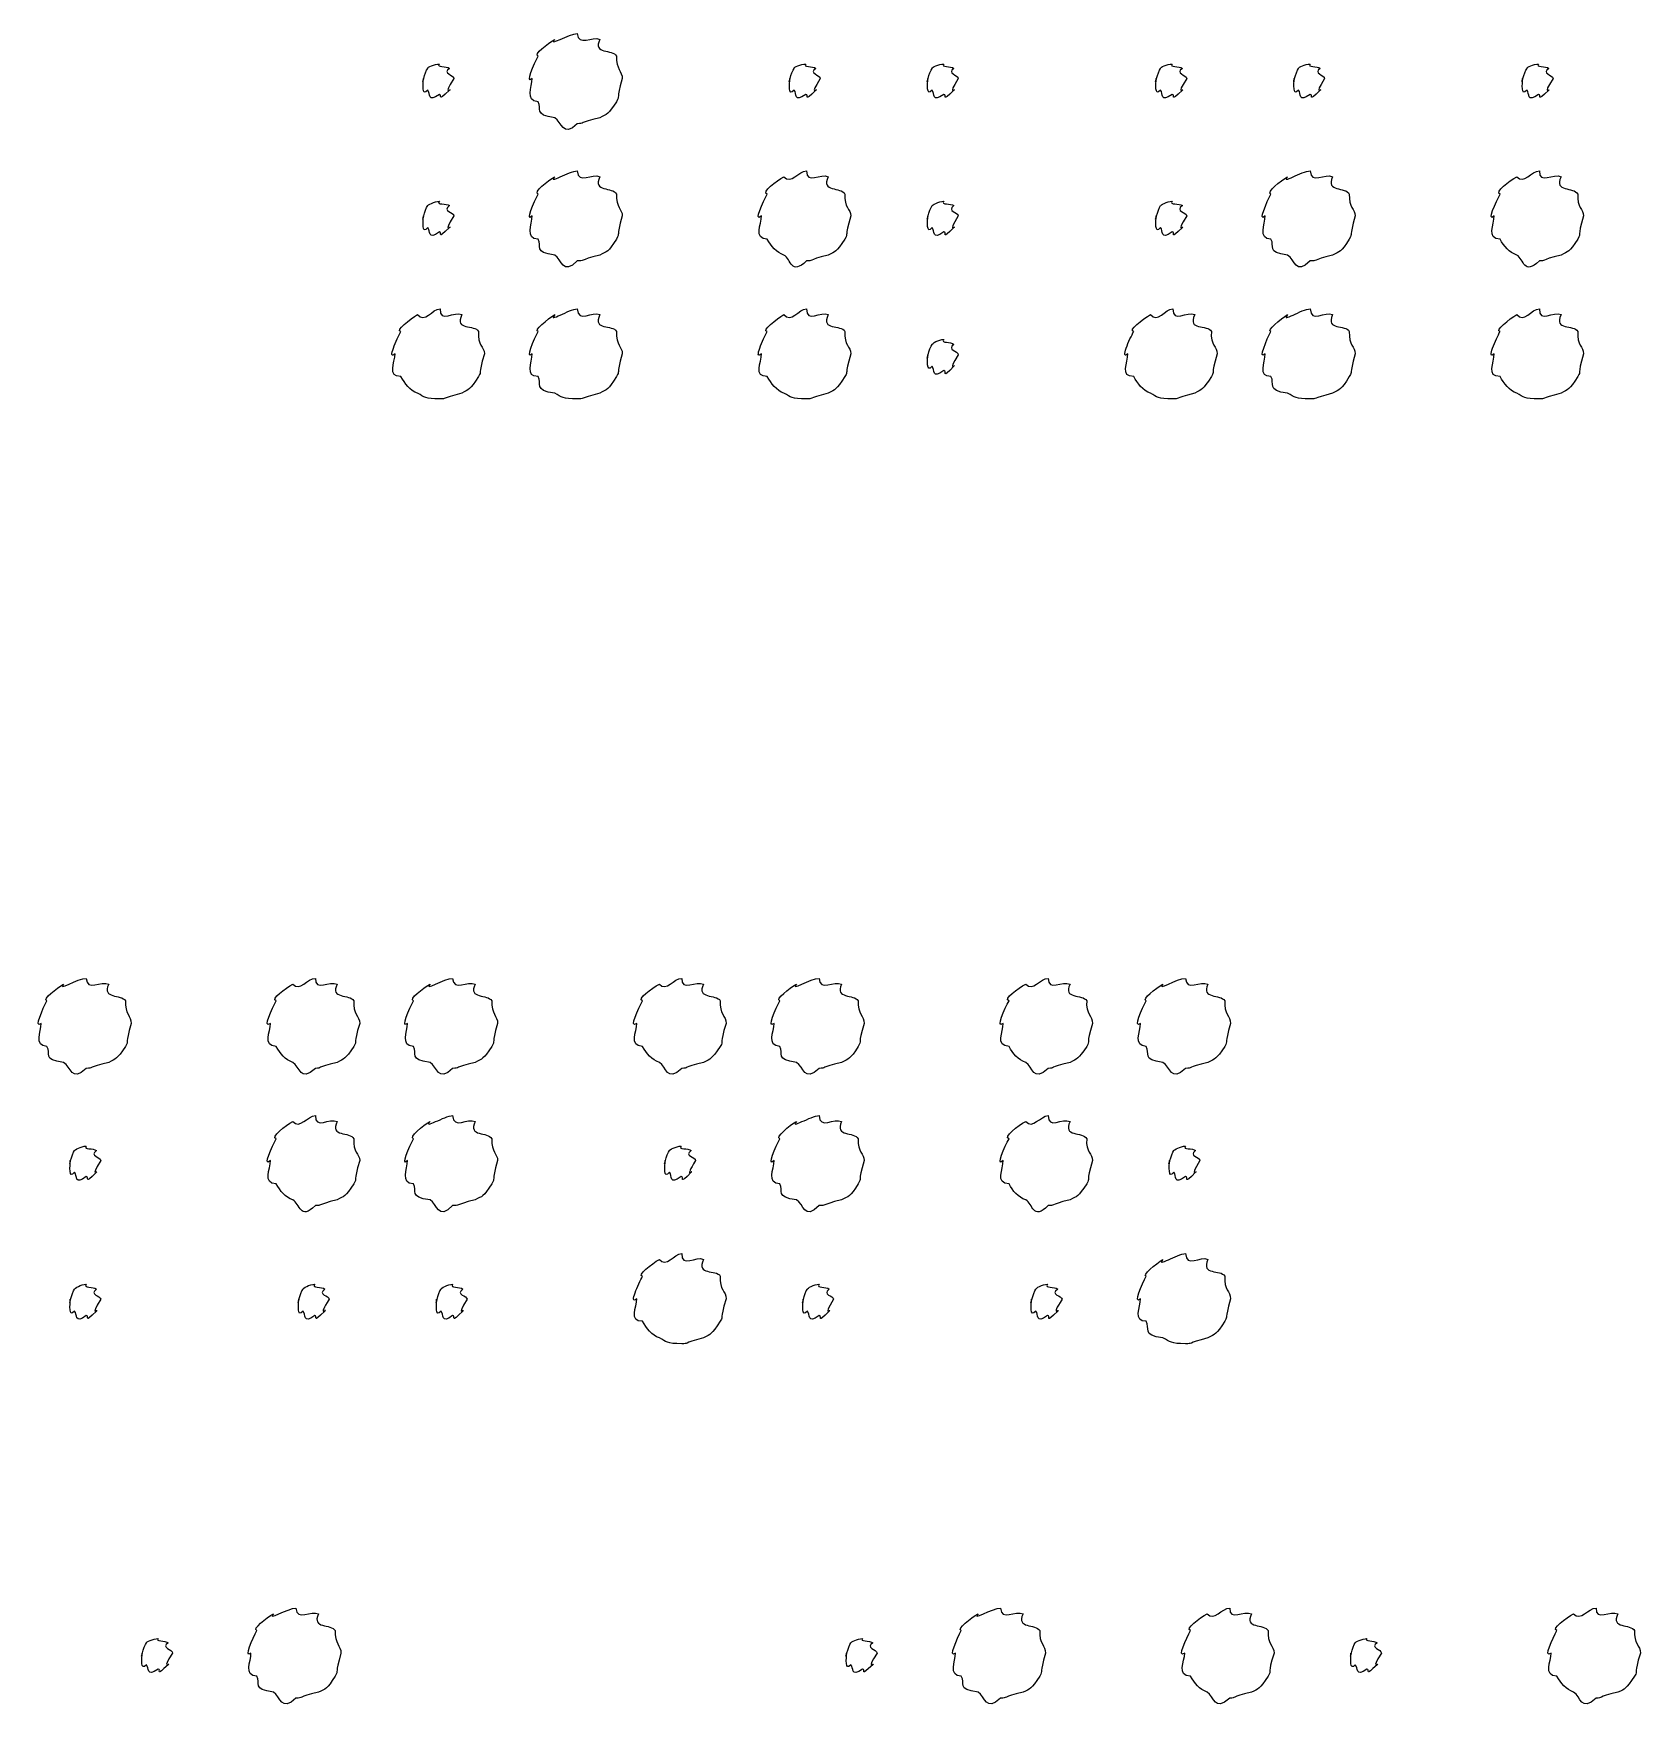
# Model space of a CAD drawing. Header units: millimetres. Extents: x 32 to 178, y 41 to 266.
# Drawn here: x 64.6 to 76.8, y 224.79 to 237.53 of the extents above; entities that cross this region are included whole.
import ezdxf

# ---------------------------------------------------------------- set-up
doc = ezdxf.new("R2010")
doc.units = ezdxf.units.MM
doc.layers.get('0').update_dxf_attribs({"linetype": 'CONTINUOUS'})

msp = doc.modelspace()

# ---------------------------------------------------------------- linework, layer by layer
at = {"color": 0}
for p, q in [((68.731, 237.527), (68.731, 237.527)), ((67.6836, 237.295), (67.6836, 237.295)), ((70.466, 237.295), (70.466, 237.295)), ((71.5133, 237.295), (71.5133, 237.295)), ((73.2483, 237.295), (73.2483, 237.295)), ((74.2957, 237.295), (74.2957, 237.295)), ((76.0307, 237.295), (76.0307, 237.295)), ((68.731, 236.485), (68.731, 236.485)), ((70.4716, 236.485), (70.4716, 236.485)), ((74.2957, 236.485), (74.2957, 236.485)), ((76.036, 236.485), (76.036, 236.485)), ((67.6836, 236.254), (67.6836, 236.254)), ((71.5133, 236.254), (71.5133, 236.254)), ((73.2483, 236.254), (73.2483, 236.254)), ((67.6892, 235.438), (67.6892, 235.438)), ((68.731, 235.438), (68.731, 235.438)), ((70.4716, 235.438), (70.4716, 235.438)), ((73.2536, 235.438), (73.2536, 235.438)), ((74.2957, 235.438), (74.2957, 235.438)), ((76.036, 235.438), (76.036, 235.438)), ((71.5133, 235.206), (71.5133, 235.206)), ((65.0021, 230.357), (65.0021, 230.357)), ((66.7424, 230.357), (66.7424, 230.357)), ((67.7845, 230.357), (67.7845, 230.357)), ((69.5247, 230.357), (69.5247, 230.357)), ((70.5665, 230.357), (70.5665, 230.357)), ((72.3071, 230.357), (72.3071, 230.357)), ((73.3489, 230.357), (73.3489, 230.357)), ((66.7424, 229.315), (66.7424, 229.315)), ((67.7845, 229.315), (67.7845, 229.315)), ((70.5665, 229.315), (70.5665, 229.315)), ((72.3071, 229.315), (72.3071, 229.315)), ((65.0021, 229.084), (65.0021, 229.084)), ((69.5194, 229.084), (69.5194, 229.084)), ((73.3489, 229.084), (73.3489, 229.084)), ((69.5247, 228.268), (69.5247, 228.268)), ((73.3489, 228.268), (73.3489, 228.268)), ((65.0021, 228.036), (65.0021, 228.036)), ((66.7371, 228.036), (66.7371, 228.036)), ((67.7845, 228.036), (67.7845, 228.036)), ((70.5665, 228.036), (70.5665, 228.036)), ((72.3015, 228.036), (72.3015, 228.036)), ((66.5949, 225.578), (66.5949, 225.578)), ((71.9448, 225.578), (71.9448, 225.578)), ((73.685, 225.578), (73.685, 225.578)), ((76.4674, 225.578), (76.4674, 225.578)), ((65.5479, 225.346), (65.5479, 225.346)), ((70.8974, 225.346), (70.8974, 225.346)), ((74.7268, 225.346), (74.7268, 225.346))]:
    msp.add_line(p, q, dxfattribs=at)
for points in [[(68.5602, 237.483), (68.501, 237.425), (68.6717, 237.527), (68.731, 237.527)], [(68.731, 237.527), (68.7366, 237.425), (68.8467, 237.512), (68.9021, 237.483)], [(68.4332, 237.356), (68.3948, 237.367), (68.5077, 237.453), (68.5602, 237.483)], [(68.9021, 237.483), (68.8467, 237.367), (68.9984, 237.411), (69.0287, 237.356)], [(67.5626, 237.185), (67.546, 237.109), (67.5735, 237.24), (67.5954, 237.262)], [(67.5954, 237.262), (67.5901, 237.271), (67.6465, 237.295), (67.6836, 237.295)], [(67.6836, 237.295), (67.6561, 237.271), (67.739, 237.284), (67.7609, 237.262)], [(67.7609, 237.262), (67.7002, 237.226), (67.794, 237.214), (67.794, 237.185)], [(68.3891, 237.185), (68.3313, 237.138), (68.4029, 237.301), (68.4332, 237.356)], [(69.0287, 237.356), (69.0231, 237.257), (69.0728, 237.243), (69.0728, 237.185)], [(70.3446, 237.185), (70.328, 237.109), (70.3559, 237.24), (70.3778, 237.262)], [(70.3778, 237.262), (70.3721, 237.271), (70.4289, 237.295), (70.466, 237.295)], [(70.466, 237.295), (70.4384, 237.271), (70.521, 237.284), (70.5432, 237.262)], [(70.5432, 237.262), (70.4825, 237.226), (70.5764, 237.214), (70.5764, 237.185)], [(71.392, 237.185), (71.3782, 237.109), (71.4029, 237.24), (71.4252, 237.262)], [(71.4252, 237.262), (71.4223, 237.271), (71.476, 237.295), (71.5133, 237.295)], [(71.5133, 237.295), (71.4887, 237.271), (71.5684, 237.284), (71.5906, 237.262)], [(71.5906, 237.262), (71.5328, 237.226), (71.6234, 237.214), (71.6234, 237.185)], [(73.127, 237.185), (73.1104, 237.109), (73.1379, 237.24), (73.1601, 237.262)], [(73.1601, 237.262), (73.1545, 237.271), (73.2109, 237.295), (73.2483, 237.295)], [(73.2483, 237.295), (73.2208, 237.271), (73.3033, 237.284), (73.3256, 237.262)], [(73.3256, 237.262), (73.2649, 237.226), (73.3584, 237.214), (73.3584, 237.185)], [(74.1743, 237.185), (74.1606, 237.109), (74.1853, 237.24), (74.2075, 237.262)], [(74.2075, 237.262), (74.2047, 237.271), (74.2583, 237.295), (74.2957, 237.295)], [(74.2957, 237.295), (74.2707, 237.271), (74.3507, 237.284), (74.3726, 237.262)], [(74.3726, 237.262), (74.3148, 237.226), (74.4058, 237.214), (74.4058, 237.185)], [(75.9093, 237.185), (75.8927, 237.109), (75.9202, 237.24), (75.9425, 237.262)], [(75.9425, 237.262), (75.9368, 237.271), (75.9933, 237.295), (76.0307, 237.295)], [(76.0307, 237.295), (76.0028, 237.271), (76.0857, 237.284), (76.1076, 237.262)], [(76.1076, 237.262), (76.0469, 237.226), (76.1407, 237.214), (76.1407, 237.185)], [(67.5954, 237.097), (67.546, 237.043), (67.5626, 237.148), (67.5626, 237.185)], [(67.794, 237.185), (67.7002, 237.043), (67.7831, 237.119), (67.7609, 237.097)], [(68.4332, 237.009), (68.3313, 237.017), (68.3891, 237.122), (68.3891, 237.185)], [(69.0728, 237.185), (69.0231, 237.017), (69.0577, 237.064), (69.0287, 237.009)], [(70.3778, 237.097), (70.328, 237.043), (70.3446, 237.148), (70.3446, 237.185)], [(70.5764, 237.185), (70.4825, 237.043), (70.5651, 237.119), (70.5432, 237.097)], [(71.4252, 237.097), (71.3782, 237.043), (71.392, 237.148), (71.392, 237.185)], [(71.6234, 237.185), (71.5328, 237.043), (71.6125, 237.119), (71.5906, 237.097)], [(73.1601, 237.097), (73.1104, 237.043), (73.127, 237.148), (73.127, 237.185)], [(73.3584, 237.185), (73.2649, 237.043), (73.3474, 237.119), (73.3256, 237.097)], [(74.2075, 237.097), (74.1606, 237.043), (74.1743, 237.148), (74.1743, 237.185)], [(74.4058, 237.185), (74.3148, 237.043), (74.3948, 237.119), (74.3726, 237.097)], [(75.9425, 237.097), (75.8927, 237.043), (75.9093, 237.148), (75.9093, 237.185)], [(76.1407, 237.185), (76.0469, 237.043), (76.1298, 237.119), (76.1076, 237.097)], [(67.6836, 237.064), (67.5901, 236.999), (67.6176, 237.075), (67.5954, 237.097)], [(67.7609, 237.097), (67.6561, 236.999), (67.7125, 237.064), (67.6836, 237.064)], [(68.5602, 236.887), (68.3948, 236.911), (68.4664, 236.957), (68.4332, 237.009)], [(69.0287, 237.009), (68.9638, 236.911), (68.9571, 236.916), (68.9021, 236.887)], [(70.466, 237.064), (70.3721, 236.999), (70.4, 237.075), (70.3778, 237.097)], [(70.5432, 237.097), (70.4384, 236.999), (70.4949, 237.064), (70.466, 237.064)], [(71.5133, 237.064), (71.4223, 236.999), (71.447, 237.075), (71.4252, 237.097)], [(71.5906, 237.097), (71.4887, 236.999), (71.5423, 237.064), (71.5133, 237.064)], [(73.2483, 237.064), (73.1545, 236.999), (73.182, 237.075), (73.1601, 237.097)], [(73.3256, 237.097), (73.2208, 236.999), (73.2772, 237.064), (73.2483, 237.064)], [(74.2957, 237.064), (74.2047, 236.999), (74.2294, 237.075), (74.2075, 237.097)], [(74.3726, 237.097), (74.2707, 236.999), (74.3246, 237.064), (74.2957, 237.064)], [(76.0307, 237.064), (75.9368, 236.999), (75.9643, 237.075), (75.9425, 237.097)], [(76.1076, 237.097), (76.0028, 236.999), (76.0596, 237.064), (76.0307, 237.064)], [(68.731, 236.843), (68.6181, 236.735), (68.6153, 236.857), (68.5602, 236.887)], [(68.9021, 236.887), (68.7366, 236.852), (68.7888, 236.843), (68.731, 236.843)], [(68.5602, 236.441), (68.501, 236.378), (68.6717, 236.485), (68.731, 236.485)], [(68.731, 236.485), (68.7366, 236.378), (68.8467, 236.47), (68.9021, 236.441)], [(70.3005, 236.441), (70.3531, 236.378), (70.4123, 236.485), (70.4716, 236.485)], [(70.4716, 236.485), (70.4674, 236.378), (70.5817, 236.47), (70.6367, 236.441)], [(74.1246, 236.441), (74.0653, 236.378), (74.2364, 236.485), (74.2957, 236.485)], [(74.2957, 236.485), (74.301, 236.378), (74.4114, 236.47), (74.4664, 236.441)], [(75.8652, 236.441), (75.9174, 236.378), (75.9767, 236.485), (76.036, 236.485)], [(76.036, 236.485), (76.0317, 236.378), (76.1464, 236.47), (76.2014, 236.441)], [(68.4332, 236.309), (68.3948, 236.32), (68.5077, 236.411), (68.5602, 236.441)], [(68.9021, 236.441), (68.8467, 236.32), (68.9984, 236.367), (69.0287, 236.309)], [(70.1739, 236.309), (70.1255, 236.32), (70.2455, 236.411), (70.3005, 236.441)], [(70.6367, 236.441), (70.5778, 236.32), (70.7334, 236.367), (70.7637, 236.309)], [(73.998, 236.309), (73.9592, 236.32), (74.0724, 236.411), (74.1246, 236.441)], [(74.4664, 236.441), (74.4114, 236.32), (74.5628, 236.367), (74.5931, 236.309)], [(75.7382, 236.309), (75.6902, 236.32), (75.8102, 236.411), (75.8652, 236.441)], [(76.2014, 236.441), (76.1421, 236.32), (76.2977, 236.367), (76.3281, 236.309)], [(67.5626, 236.143), (67.546, 236.062), (67.5735, 236.198), (67.5954, 236.221)], [(67.5954, 236.221), (67.5901, 236.223), (67.6465, 236.254), (67.6836, 236.254)], [(67.6836, 236.254), (67.6561, 236.223), (67.739, 236.243), (67.7609, 236.221)], [(67.7609, 236.221), (67.7002, 236.179), (67.794, 236.172), (67.794, 236.143)], [(68.3891, 236.143), (68.3313, 236.088), (68.4029, 236.254), (68.4332, 236.309)], [(69.0287, 236.309), (69.0231, 236.206), (69.0728, 236.198), (69.0728, 236.143)], [(70.1298, 236.143), (70.0663, 236.088), (70.1435, 236.254), (70.1739, 236.309)], [(70.7637, 236.309), (70.7542, 236.206), (70.8078, 236.198), (70.8078, 236.143)], [(71.392, 236.143), (71.3782, 236.062), (71.4029, 236.198), (71.4252, 236.221)], [(71.4252, 236.221), (71.4223, 236.223), (71.476, 236.254), (71.5133, 236.254)], [(71.5133, 236.254), (71.4887, 236.223), (71.5684, 236.243), (71.5906, 236.221)], [(71.5906, 236.221), (71.5328, 236.179), (71.6234, 236.172), (71.6234, 236.143)], [(73.127, 236.143), (73.1104, 236.062), (73.1379, 236.198), (73.1601, 236.221)], [(73.1601, 236.221), (73.1545, 236.223), (73.2109, 236.254), (73.2483, 236.254)], [(73.2483, 236.254), (73.2208, 236.223), (73.3033, 236.243), (73.3256, 236.221)], [(73.3256, 236.221), (73.2649, 236.179), (73.3584, 236.172), (73.3584, 236.143)], [(73.9539, 236.143), (73.896, 236.088), (73.9676, 236.254), (73.998, 236.309)], [(74.5931, 236.309), (74.5878, 236.206), (74.6372, 236.198), (74.6372, 236.143)], [(75.6941, 236.143), (75.631, 236.088), (75.7079, 236.254), (75.7382, 236.309)], [(76.3281, 236.309), (76.3185, 236.206), (76.3722, 236.198), (76.3722, 236.143)], [(67.5954, 236.055), (67.546, 235.996), (67.5626, 236.106), (67.5626, 236.143)], [(67.794, 236.143), (67.7002, 235.996), (67.7831, 236.077), (67.7609, 236.055)], [(68.4332, 235.967), (68.3313, 235.97), (68.3891, 236.08), (68.3891, 236.143)], [(69.0728, 236.143), (69.0231, 235.97), (69.0577, 236.022), (69.0287, 235.967)], [(70.1739, 235.967), (70.0663, 235.97), (70.1298, 236.08), (70.1298, 236.143)], [(70.8078, 236.143), (70.7542, 235.97), (70.7926, 236.022), (70.7637, 235.967)], [(71.4252, 236.055), (71.3782, 235.996), (71.392, 236.106), (71.392, 236.143)], [(71.6234, 236.143), (71.5328, 235.996), (71.6125, 236.077), (71.5906, 236.055)], [(73.1601, 236.055), (73.1104, 235.996), (73.127, 236.106), (73.127, 236.143)], [(73.3584, 236.143), (73.2649, 235.996), (73.3474, 236.077), (73.3256, 236.055)], [(73.998, 235.967), (73.896, 235.97), (73.9539, 236.08), (73.9539, 236.143)], [(74.6372, 236.143), (74.5878, 235.97), (74.622, 236.022), (74.5931, 235.967)], [(75.7382, 235.967), (75.631, 235.97), (75.6941, 236.08), (75.6941, 236.143)], [(76.3722, 236.143), (76.3185, 235.97), (76.357, 236.022), (76.3281, 235.967)], [(67.6836, 236.022), (67.5901, 235.952), (67.6176, 236.033), (67.5954, 236.055)], [(67.7609, 236.055), (67.6561, 235.952), (67.7125, 236.022), (67.6836, 236.022)], [(68.5602, 235.846), (68.3948, 235.864), (68.4664, 235.914), (68.4332, 235.967)], [(69.0287, 235.967), (68.9638, 235.864), (68.9571, 235.875), (68.9021, 235.846)], [(70.3005, 235.846), (70.2426, 235.864), (70.2028, 235.914), (70.1739, 235.967)], [(70.7637, 235.967), (70.6949, 235.864), (70.6921, 235.875), (70.6367, 235.846)], [(71.5133, 236.022), (71.4223, 235.952), (71.447, 236.033), (71.4252, 236.055)], [(71.5906, 236.055), (71.4887, 235.952), (71.5423, 236.022), (71.5133, 236.022)], [(73.2483, 236.022), (73.1545, 235.952), (73.182, 236.033), (73.1601, 236.055)], [(73.3256, 236.055), (73.2208, 235.952), (73.2772, 236.022), (73.2483, 236.022)], [(74.1246, 235.846), (73.9592, 235.864), (74.0311, 235.914), (73.998, 235.967)], [(74.5931, 235.967), (74.5285, 235.864), (74.5215, 235.875), (74.4664, 235.846)], [(75.8652, 235.846), (75.8074, 235.864), (75.7671, 235.914), (75.7382, 235.967)], [(76.3281, 235.967), (76.2593, 235.864), (76.2564, 235.875), (76.2014, 235.846)], [(68.731, 235.802), (68.6181, 235.687), (68.6153, 235.815), (68.5602, 235.846)], [(68.9021, 235.846), (68.7366, 235.804), (68.7888, 235.802), (68.731, 235.802)], [(70.4716, 235.802), (70.3531, 235.687), (70.3559, 235.815), (70.3005, 235.846)], [(70.6367, 235.846), (70.4674, 235.804), (70.5266, 235.802), (70.4716, 235.802)], [(74.2957, 235.802), (74.1825, 235.687), (74.1796, 235.815), (74.1246, 235.846)], [(74.4664, 235.846), (74.301, 235.804), (74.3536, 235.802), (74.2957, 235.802)], [(76.036, 235.802), (75.9174, 235.687), (75.9202, 235.815), (75.8652, 235.846)], [(76.2014, 235.846), (76.0317, 235.804), (76.091, 235.802), (76.036, 235.802)], [(67.3915, 235.267), (67.3435, 235.268), (67.4631, 235.363), (67.5185, 235.394)], [(67.5185, 235.394), (67.5707, 235.327), (67.63, 235.438), (67.6892, 235.438)], [(67.6892, 235.438), (67.685, 235.327), (67.7997, 235.423), (67.8547, 235.394)], [(67.8547, 235.394), (67.7954, 235.268), (67.951, 235.322), (67.9813, 235.267)], [(68.4332, 235.267), (68.3948, 235.268), (68.5077, 235.363), (68.5602, 235.394)], [(68.5602, 235.394), (68.501, 235.327), (68.6717, 235.438), (68.731, 235.438)], [(68.731, 235.438), (68.7366, 235.327), (68.8467, 235.423), (68.9021, 235.394)], [(68.9021, 235.394), (68.8467, 235.268), (68.9984, 235.322), (69.0287, 235.267)], [(70.1739, 235.267), (70.1255, 235.268), (70.2455, 235.363), (70.3005, 235.394)], [(70.3005, 235.394), (70.3531, 235.327), (70.4123, 235.438), (70.4716, 235.438)], [(70.4716, 235.438), (70.4674, 235.327), (70.5817, 235.423), (70.6367, 235.394)], [(70.6367, 235.394), (70.5778, 235.268), (70.7334, 235.322), (70.7637, 235.267)], [(72.9562, 235.267), (72.9079, 235.268), (73.0278, 235.363), (73.0829, 235.394)], [(73.0829, 235.394), (73.1354, 235.327), (73.1943, 235.438), (73.2536, 235.438)], [(73.2536, 235.438), (73.2497, 235.327), (73.364, 235.423), (73.4191, 235.394)], [(73.4191, 235.394), (73.3598, 235.268), (73.5157, 235.322), (73.5461, 235.267)], [(73.998, 235.267), (73.9592, 235.268), (74.0724, 235.363), (74.1246, 235.394)], [(74.1246, 235.394), (74.0653, 235.327), (74.2364, 235.438), (74.2957, 235.438)], [(74.2957, 235.438), (74.301, 235.327), (74.4114, 235.423), (74.4664, 235.394)], [(74.4664, 235.394), (74.4114, 235.268), (74.5628, 235.322), (74.5931, 235.267)], [(75.7382, 235.267), (75.6902, 235.268), (75.8102, 235.363), (75.8652, 235.394)], [(75.8652, 235.394), (75.9174, 235.327), (75.9767, 235.438), (76.036, 235.438)], [(76.036, 235.438), (76.0317, 235.327), (76.1464, 235.423), (76.2014, 235.394)], [(76.2014, 235.394), (76.1421, 235.268), (76.2977, 235.322), (76.3281, 235.267)], [(67.3474, 235.096), (67.2842, 235.041), (67.3612, 235.212), (67.3915, 235.267)], [(67.9813, 235.267), (67.9718, 235.158), (68.0254, 235.154), (68.0254, 235.096)], [(68.3891, 235.096), (68.3313, 235.041), (68.4029, 235.212), (68.4332, 235.267)], [(69.0287, 235.267), (69.0231, 235.158), (69.0728, 235.154), (69.0728, 235.096)], [(70.1298, 235.096), (70.0663, 235.041), (70.1435, 235.212), (70.1739, 235.267)], [(70.7637, 235.267), (70.7542, 235.158), (70.8078, 235.154), (70.8078, 235.096)], [(71.4252, 235.168), (71.4223, 235.173), (71.476, 235.206), (71.5133, 235.206)], [(71.5133, 235.206), (71.4887, 235.173), (71.5684, 235.193), (71.5906, 235.168)], [(72.9121, 235.096), (72.8486, 235.041), (72.9259, 235.212), (72.9562, 235.267)], [(73.5461, 235.267), (73.5362, 235.158), (73.5902, 235.154), (73.5902, 235.096)], [(73.9539, 235.096), (73.896, 235.041), (73.9676, 235.212), (73.998, 235.267)], [(74.5931, 235.267), (74.5878, 235.158), (74.6372, 235.154), (74.6372, 235.096)], [(75.6941, 235.096), (75.631, 235.041), (75.7079, 235.212), (75.7382, 235.267)], [(76.3281, 235.267), (76.3185, 235.158), (76.3722, 235.154), (76.3722, 235.096)], [(67.3915, 234.925), (67.2842, 234.92), (67.3474, 235.033), (67.3474, 235.096)], [(68.0254, 235.096), (67.9718, 234.92), (68.0103, 234.976), (67.9813, 234.925)], [(68.4332, 234.925), (68.3313, 234.92), (68.3891, 235.033), (68.3891, 235.096)], [(69.0728, 235.096), (69.0231, 234.92), (69.0577, 234.976), (69.0287, 234.925)], [(70.1739, 234.925), (70.0663, 234.92), (70.1298, 235.033), (70.1298, 235.096)], [(70.8078, 235.096), (70.7542, 234.92), (70.7926, 234.976), (70.7637, 234.925)], [(71.392, 235.09), (71.3782, 235.008), (71.4029, 235.146), (71.4252, 235.168)], [(71.4252, 235.002), (71.3782, 234.944), (71.392, 235.058), (71.392, 235.09)], [(71.5906, 235.168), (71.5328, 235.125), (71.6234, 235.119), (71.6234, 235.09)], [(71.6234, 235.09), (71.5328, 234.944), (71.6125, 235.027), (71.5906, 235.002)], [(72.9562, 234.925), (72.8486, 234.92), (72.9121, 235.033), (72.9121, 235.096)], [(73.5902, 235.096), (73.5362, 234.92), (73.575, 234.976), (73.5461, 234.925)], [(73.998, 234.925), (73.896, 234.92), (73.9539, 235.033), (73.9539, 235.096)], [(74.6372, 235.096), (74.5878, 234.92), (74.622, 234.976), (74.5931, 234.925)], [(75.7382, 234.925), (75.631, 234.92), (75.6941, 235.033), (75.6941, 235.096)], [(76.3722, 235.096), (76.3185, 234.92), (76.357, 234.976), (76.3281, 234.925)], [(71.5133, 234.969), (71.4223, 234.898), (71.447, 234.98), (71.4252, 235.002)], [(71.5906, 235.002), (71.4887, 234.898), (71.5423, 234.969), (71.5133, 234.969)], [(67.5185, 234.798), (67.4606, 234.816), (67.4204, 234.873), (67.3915, 234.925)], [(67.9813, 234.925), (67.9125, 234.816), (67.9097, 234.831), (67.8547, 234.798)], [(68.5602, 234.798), (68.3948, 234.816), (68.4664, 234.873), (68.4332, 234.925)], [(69.0287, 234.925), (68.9638, 234.816), (68.9571, 234.831), (68.9021, 234.798)], [(70.3005, 234.798), (70.2426, 234.816), (70.2028, 234.873), (70.1739, 234.925)], [(70.7637, 234.925), (70.6949, 234.816), (70.6921, 234.831), (70.6367, 234.798)], [(73.0829, 234.798), (73.025, 234.816), (72.9851, 234.873), (72.9562, 234.925)], [(73.5461, 234.925), (73.4769, 234.816), (73.4741, 234.831), (73.4191, 234.798)], [(74.1246, 234.798), (73.9592, 234.816), (74.0311, 234.873), (73.998, 234.925)], [(74.5931, 234.925), (74.5285, 234.816), (74.5215, 234.831), (74.4664, 234.798)], [(75.8652, 234.798), (75.8074, 234.816), (75.7671, 234.873), (75.7382, 234.925)], [(76.3281, 234.925), (76.2593, 234.816), (76.2564, 234.831), (76.2014, 234.798)], [(67.6892, 234.754), (67.5707, 234.754), (67.5735, 234.768), (67.5185, 234.798)], [(67.8547, 234.798), (67.685, 234.754), (67.7443, 234.754), (67.6892, 234.754)], [(68.731, 234.754), (68.6181, 234.754), (68.6153, 234.768), (68.5602, 234.798)], [(68.9021, 234.798), (68.7366, 234.754), (68.7888, 234.754), (68.731, 234.754)], [(70.4716, 234.754), (70.3531, 234.754), (70.3559, 234.768), (70.3005, 234.798)], [(70.6367, 234.798), (70.4674, 234.754), (70.5266, 234.754), (70.4716, 234.754)], [(73.2536, 234.754), (73.1354, 234.754), (73.1379, 234.768), (73.0829, 234.798)], [(73.4191, 234.798), (73.2497, 234.754), (73.309, 234.754), (73.2536, 234.754)], [(74.2957, 234.754), (74.1825, 234.754), (74.1796, 234.768), (74.1246, 234.798)], [(74.4664, 234.798), (74.301, 234.754), (74.3536, 234.754), (74.2957, 234.754)], [(76.036, 234.754), (75.9174, 234.754), (75.9202, 234.768), (75.8652, 234.798)], [(76.2014, 234.798), (76.0317, 234.754), (76.091, 234.754), (76.036, 234.754)], [(64.7044, 230.186), (64.6659, 230.197), (64.7788, 230.283), (64.831, 230.313)], [(64.831, 230.313), (64.7718, 230.255), (64.9429, 230.357), (65.0021, 230.357)], [(65.0021, 230.357), (65.0074, 230.255), (65.1178, 230.342), (65.1729, 230.313)], [(65.1729, 230.313), (65.1178, 230.197), (65.2695, 230.241), (65.2999, 230.186)], [(66.445, 230.186), (66.3967, 230.197), (66.5166, 230.283), (66.5716, 230.313)], [(66.5716, 230.313), (66.6238, 230.255), (66.6831, 230.357), (66.7424, 230.357)], [(66.7424, 230.357), (66.7385, 230.255), (66.8528, 230.342), (66.9078, 230.313)], [(66.9078, 230.313), (66.8486, 230.197), (67.0045, 230.241), (67.0348, 230.186)], [(67.4867, 230.186), (67.4479, 230.197), (67.5612, 230.283), (67.6134, 230.313)], [(67.6134, 230.313), (67.5541, 230.255), (67.7252, 230.357), (67.7845, 230.357)], [(67.7845, 230.357), (67.7898, 230.255), (67.9002, 230.342), (67.9552, 230.313)], [(67.9552, 230.313), (67.9002, 230.197), (68.0515, 230.241), (68.0819, 230.186)], [(69.227, 230.186), (69.179, 230.197), (69.299, 230.283), (69.354, 230.313)], [(69.354, 230.313), (69.4062, 230.255), (69.4655, 230.357), (69.5247, 230.357)], [(69.5247, 230.357), (69.5205, 230.255), (69.6352, 230.342), (69.6902, 230.313)], [(69.6902, 230.313), (69.6309, 230.197), (69.7865, 230.241), (69.8168, 230.186)], [(70.2691, 230.186), (70.2303, 230.197), (70.3432, 230.283), (70.3957, 230.313)], [(70.3957, 230.313), (70.3365, 230.255), (70.5072, 230.357), (70.5665, 230.357)], [(70.5665, 230.357), (70.5721, 230.255), (70.6822, 230.342), (70.7376, 230.313)], [(70.7376, 230.313), (70.6822, 230.197), (70.8339, 230.241), (70.8642, 230.186)], [(72.0094, 230.186), (71.961, 230.197), (72.081, 230.283), (72.136, 230.313)], [(72.136, 230.313), (72.1886, 230.255), (72.2478, 230.357), (72.3071, 230.357)], [(72.3071, 230.357), (72.3029, 230.255), (72.4172, 230.342), (72.4726, 230.313)], [(72.4726, 230.313), (72.4133, 230.197), (72.5689, 230.241), (72.5992, 230.186)], [(73.0511, 230.186), (73.0127, 230.197), (73.1255, 230.283), (73.1781, 230.313)], [(73.1781, 230.313), (73.1188, 230.255), (73.2896, 230.357), (73.3489, 230.357)], [(73.3489, 230.357), (73.3545, 230.255), (73.4646, 230.342), (73.5196, 230.313)], [(73.5196, 230.313), (73.4646, 230.197), (73.6163, 230.241), (73.6466, 230.186)], [(64.6603, 230.015), (64.6024, 229.968), (64.674, 230.131), (64.7044, 230.186)], [(65.2999, 230.186), (65.2942, 230.087), (65.344, 230.073), (65.344, 230.015)], [(66.4009, 230.015), (66.3374, 229.968), (66.4146, 230.131), (66.445, 230.186)], [(67.0348, 230.186), (67.025, 230.087), (67.0789, 230.073), (67.0789, 230.015)], [(67.4426, 230.015), (67.3848, 229.968), (67.4564, 230.131), (67.4867, 230.186)], [(68.0819, 230.186), (68.0766, 230.087), (68.126, 230.073), (68.126, 230.015)], [(69.1829, 230.015), (69.1197, 229.968), (69.1967, 230.131), (69.227, 230.186)], [(69.8168, 230.186), (69.8073, 230.087), (69.8609, 230.073), (69.8609, 230.015)], [(70.225, 230.015), (70.1668, 229.968), (70.2388, 230.131), (70.2691, 230.186)], [(70.8642, 230.186), (70.8586, 230.087), (70.9083, 230.073), (70.9083, 230.015)], [(71.9653, 230.015), (71.9018, 229.968), (71.979, 230.131), (72.0094, 230.186)], [(72.5992, 230.186), (72.5897, 230.087), (72.6433, 230.073), (72.6433, 230.015)], [(73.007, 230.015), (72.9492, 229.968), (73.0208, 230.131), (73.0511, 230.186)], [(73.6466, 230.186), (73.641, 230.087), (73.6907, 230.073), (73.6907, 230.015)], [(64.7044, 229.839), (64.6024, 229.847), (64.6603, 229.952), (64.6603, 230.015)], [(65.344, 230.015), (65.2942, 229.847), (65.3288, 229.894), (65.2999, 229.839)], [(66.445, 229.839), (66.3374, 229.847), (66.4009, 229.952), (66.4009, 230.015)], [(67.0789, 230.015), (67.025, 229.847), (67.0638, 229.894), (67.0348, 229.839)], [(67.4867, 229.839), (67.3848, 229.847), (67.4426, 229.952), (67.4426, 230.015)], [(68.126, 230.015), (68.0766, 229.847), (68.1108, 229.894), (68.0819, 229.839)], [(69.227, 229.839), (69.1197, 229.847), (69.1829, 229.952), (69.1829, 230.015)], [(69.8609, 230.015), (69.8073, 229.847), (69.8458, 229.894), (69.8168, 229.839)], [(70.2691, 229.839), (70.1668, 229.847), (70.225, 229.952), (70.225, 230.015)], [(70.9083, 230.015), (70.8586, 229.847), (70.8932, 229.894), (70.8642, 229.839)], [(72.0094, 229.839), (71.9018, 229.847), (71.9653, 229.952), (71.9653, 230.015)], [(72.6433, 230.015), (72.5897, 229.847), (72.6281, 229.894), (72.5992, 229.839)], [(73.0511, 229.839), (72.9492, 229.847), (73.007, 229.952), (73.007, 230.015)], [(73.6907, 230.015), (73.641, 229.847), (73.6755, 229.894), (73.6466, 229.839)], [(64.831, 229.718), (64.6659, 229.741), (64.7375, 229.786), (64.7044, 229.839)], [(65.2999, 229.839), (65.235, 229.741), (65.2279, 229.747), (65.1729, 229.718)], [(66.5716, 229.718), (66.5138, 229.741), (66.4739, 229.786), (66.445, 229.839)], [(67.0348, 229.839), (66.9657, 229.741), (66.9629, 229.747), (66.9078, 229.718)], [(67.6134, 229.718), (67.4479, 229.741), (67.5199, 229.786), (67.4867, 229.839)], [(68.0819, 229.839), (68.0173, 229.741), (68.0103, 229.747), (67.9552, 229.718)], [(69.354, 229.718), (69.2961, 229.741), (69.2559, 229.786), (69.227, 229.839)], [(69.8168, 229.839), (69.748, 229.741), (69.7452, 229.747), (69.6902, 229.718)], [(70.3957, 229.718), (70.2303, 229.741), (70.3019, 229.786), (70.2691, 229.839)], [(70.8642, 229.839), (70.7993, 229.741), (70.7926, 229.747), (70.7376, 229.718)], [(72.136, 229.718), (72.0781, 229.741), (72.0383, 229.786), (72.0094, 229.839)], [(72.5992, 229.839), (72.5304, 229.741), (72.5276, 229.747), (72.4726, 229.718)], [(73.1781, 229.718), (73.0127, 229.741), (73.0843, 229.786), (73.0511, 229.839)], [(73.6466, 229.839), (73.5817, 229.741), (73.575, 229.747), (73.5196, 229.718)], [(65.0021, 229.674), (64.8892, 229.564), (64.8864, 229.687), (64.831, 229.718)], [(65.1729, 229.718), (65.0074, 229.682), (65.06, 229.674), (65.0021, 229.674)], [(66.7424, 229.674), (66.6238, 229.564), (66.6267, 229.687), (66.5716, 229.718)], [(66.9078, 229.718), (66.7385, 229.682), (66.7978, 229.674), (66.7424, 229.674)], [(67.7845, 229.674), (67.6712, 229.564), (67.6684, 229.687), (67.6134, 229.718)], [(67.9552, 229.718), (67.7898, 229.682), (67.8423, 229.674), (67.7845, 229.674)], [(69.5247, 229.674), (69.4062, 229.564), (69.409, 229.687), (69.354, 229.718)], [(69.6902, 229.718), (69.5205, 229.682), (69.5798, 229.674), (69.5247, 229.674)], [(70.5665, 229.674), (70.4536, 229.564), (70.4508, 229.687), (70.3957, 229.718)], [(70.7376, 229.718), (70.5721, 229.682), (70.6244, 229.674), (70.5665, 229.674)], [(72.3071, 229.674), (72.1886, 229.564), (72.1914, 229.687), (72.136, 229.718)], [(72.4726, 229.718), (72.3029, 229.682), (72.3621, 229.674), (72.3071, 229.674)], [(73.3489, 229.674), (73.236, 229.564), (73.2331, 229.687), (73.1781, 229.718)], [(73.5196, 229.718), (73.3545, 229.682), (73.4067, 229.674), (73.3489, 229.674)], [(66.445, 229.139), (66.3967, 229.15), (66.5166, 229.241), (66.5716, 229.271)], [(66.5716, 229.271), (66.6238, 229.208), (66.6831, 229.315), (66.7424, 229.315)], [(66.7424, 229.315), (66.7385, 229.208), (66.8528, 229.3), (66.9078, 229.271)], [(66.9078, 229.271), (66.8486, 229.15), (67.0045, 229.197), (67.0348, 229.139)], [(67.4867, 229.139), (67.4479, 229.15), (67.5612, 229.241), (67.6134, 229.271)], [(67.6134, 229.271), (67.5541, 229.208), (67.7252, 229.315), (67.7845, 229.315)], [(67.7845, 229.315), (67.7898, 229.208), (67.9002, 229.3), (67.9552, 229.271)], [(67.9552, 229.271), (67.9002, 229.15), (68.0515, 229.197), (68.0819, 229.139)], [(70.2691, 229.139), (70.2303, 229.15), (70.3432, 229.241), (70.3957, 229.271)], [(70.3957, 229.271), (70.3365, 229.208), (70.5072, 229.315), (70.5665, 229.315)], [(70.5665, 229.315), (70.5721, 229.208), (70.6822, 229.3), (70.7376, 229.271)], [(70.7376, 229.271), (70.6822, 229.15), (70.8339, 229.197), (70.8642, 229.139)], [(72.0094, 229.139), (71.961, 229.15), (72.081, 229.241), (72.136, 229.271)], [(72.136, 229.271), (72.1886, 229.208), (72.2478, 229.315), (72.3071, 229.315)], [(72.3071, 229.315), (72.3029, 229.208), (72.4172, 229.3), (72.4726, 229.271)], [(72.4726, 229.271), (72.4133, 229.15), (72.5689, 229.197), (72.5992, 229.139)], [(64.9139, 229.05), (64.9111, 229.053), (64.9647, 229.084), (65.0021, 229.084)], [(65.0021, 229.084), (64.9774, 229.053), (65.0572, 229.073), (65.0794, 229.05)], [(66.4009, 228.974), (66.3374, 228.918), (66.4146, 229.084), (66.445, 229.139)], [(67.0348, 229.139), (67.025, 229.035), (67.0789, 229.029), (67.0789, 228.974)], [(67.4426, 228.974), (67.3848, 228.918), (67.4564, 229.084), (67.4867, 229.139)], [(68.0819, 229.139), (68.0766, 229.035), (68.126, 229.029), (68.126, 228.974)], [(69.4313, 229.05), (69.4256, 229.053), (69.4821, 229.084), (69.5194, 229.084)], [(69.5194, 229.084), (69.4916, 229.053), (69.5745, 229.073), (69.5964, 229.05)], [(70.225, 228.974), (70.1668, 228.918), (70.2388, 229.084), (70.2691, 229.139)], [(70.8642, 229.139), (70.8586, 229.035), (70.9083, 229.029), (70.9083, 228.974)], [(71.9653, 228.974), (71.9018, 228.918), (71.979, 229.084), (72.0094, 229.139)], [(72.5992, 229.139), (72.5897, 229.035), (72.6433, 229.029), (72.6433, 228.974)], [(73.2607, 229.05), (73.2578, 229.053), (73.3118, 229.084), (73.3489, 229.084)], [(73.3489, 229.084), (73.3242, 229.053), (73.4039, 229.073), (73.4261, 229.05)], [(64.8808, 228.974), (64.867, 228.892), (64.8917, 229.029), (64.9139, 229.05)], [(64.9139, 228.885), (64.867, 228.826), (64.8808, 228.936), (64.8808, 228.974)], [(65.0794, 229.05), (65.0215, 229.009), (65.1122, 229.003), (65.1122, 228.974)], [(65.1122, 228.974), (65.0215, 228.826), (65.1013, 228.907), (65.0794, 228.885)], [(66.445, 228.797), (66.3374, 228.8), (66.4009, 228.91), (66.4009, 228.974)], [(67.0789, 228.974), (67.025, 228.8), (67.0638, 228.852), (67.0348, 228.797)], [(67.4867, 228.797), (67.3848, 228.8), (67.4426, 228.91), (67.4426, 228.974)], [(68.126, 228.974), (68.0766, 228.8), (68.1108, 228.852), (68.0819, 228.797)], [(69.3981, 228.974), (69.3815, 228.892), (69.409, 229.029), (69.4313, 229.05)], [(69.4313, 228.885), (69.3815, 228.826), (69.3981, 228.936), (69.3981, 228.974)], [(69.5964, 229.05), (69.5357, 229.009), (69.6295, 229.003), (69.6295, 228.974)], [(69.6295, 228.974), (69.5357, 228.826), (69.6186, 228.907), (69.5964, 228.885)], [(70.2691, 228.797), (70.1668, 228.8), (70.225, 228.91), (70.225, 228.974)], [(70.9083, 228.974), (70.8586, 228.8), (70.8932, 228.852), (70.8642, 228.797)], [(72.0094, 228.797), (71.9018, 228.8), (71.9653, 228.91), (71.9653, 228.974)], [(72.6433, 228.974), (72.5897, 228.8), (72.6281, 228.852), (72.5992, 228.797)], [(73.2275, 228.974), (73.2137, 228.892), (73.2384, 229.029), (73.2607, 229.05)], [(73.2607, 228.885), (73.2137, 228.826), (73.2275, 228.936), (73.2275, 228.974)], [(73.4261, 229.05), (73.3683, 229.009), (73.4589, 229.003), (73.4589, 228.974)], [(73.4589, 228.974), (73.3683, 228.826), (73.448, 228.907), (73.4261, 228.885)], [(65.0021, 228.852), (64.9111, 228.782), (64.9358, 228.863), (64.9139, 228.885)], [(65.0794, 228.885), (64.9774, 228.782), (65.0311, 228.852), (65.0021, 228.852)], [(69.5194, 228.852), (69.4256, 228.782), (69.4531, 228.863), (69.4313, 228.885)], [(69.5964, 228.885), (69.4916, 228.782), (69.5484, 228.852), (69.5194, 228.852)], [(73.3489, 228.852), (73.2578, 228.782), (73.2825, 228.863), (73.2607, 228.885)], [(73.4261, 228.885), (73.3242, 228.782), (73.3778, 228.852), (73.3489, 228.852)], [(66.5716, 228.676), (66.5138, 228.694), (66.4739, 228.745), (66.445, 228.797)], [(67.0348, 228.797), (66.9657, 228.694), (66.9629, 228.705), (66.9078, 228.676)], [(67.6134, 228.676), (67.4479, 228.694), (67.5199, 228.745), (67.4867, 228.797)], [(68.0819, 228.797), (68.0173, 228.694), (68.0103, 228.705), (67.9552, 228.676)], [(70.3957, 228.676), (70.2303, 228.694), (70.3019, 228.745), (70.2691, 228.797)], [(70.8642, 228.797), (70.7993, 228.694), (70.7926, 228.705), (70.7376, 228.676)], [(72.136, 228.676), (72.0781, 228.694), (72.0383, 228.745), (72.0094, 228.797)], [(72.5992, 228.797), (72.5304, 228.694), (72.5276, 228.705), (72.4726, 228.676)], [(66.7424, 228.632), (66.6238, 228.517), (66.6267, 228.646), (66.5716, 228.676)], [(66.9078, 228.676), (66.7385, 228.635), (66.7978, 228.632), (66.7424, 228.632)], [(67.7845, 228.632), (67.6712, 228.517), (67.6684, 228.646), (67.6134, 228.676)], [(67.9552, 228.676), (67.7898, 228.635), (67.8423, 228.632), (67.7845, 228.632)], [(70.5665, 228.632), (70.4536, 228.517), (70.4508, 228.646), (70.3957, 228.676)], [(70.7376, 228.676), (70.5721, 228.635), (70.6244, 228.632), (70.5665, 228.632)], [(72.3071, 228.632), (72.1886, 228.517), (72.1914, 228.646), (72.136, 228.676)], [(72.4726, 228.676), (72.3029, 228.635), (72.3621, 228.632), (72.3071, 228.632)], [(69.227, 228.097), (69.179, 228.098), (69.299, 228.194), (69.354, 228.224)], [(69.354, 228.224), (69.4062, 228.158), (69.4655, 228.268), (69.5247, 228.268)], [(69.5247, 228.268), (69.5205, 228.158), (69.6352, 228.253), (69.6902, 228.224)], [(69.6902, 228.224), (69.6309, 228.098), (69.7865, 228.152), (69.8168, 228.097)], [(73.0511, 228.097), (73.0127, 228.098), (73.1255, 228.194), (73.1781, 228.224)], [(73.1781, 228.224), (73.1188, 228.158), (73.2896, 228.268), (73.3489, 228.268)], [(73.3489, 228.268), (73.3545, 228.158), (73.4646, 228.253), (73.5196, 228.224)], [(73.5196, 228.224), (73.4646, 228.098), (73.6163, 228.152), (73.6466, 228.097)], [(69.1829, 227.926), (69.1197, 227.871), (69.1967, 228.042), (69.227, 228.097)], [(69.8168, 228.097), (69.8073, 227.988), (69.8609, 227.984), (69.8609, 227.926)], [(73.007, 227.926), (72.9492, 227.871), (73.0208, 228.042), (73.0511, 228.097)], [(73.6466, 228.097), (73.641, 227.988), (73.6907, 227.984), (73.6907, 227.926)], [(64.8808, 227.921), (64.867, 227.838), (64.8917, 227.976), (64.9139, 227.998)], [(64.9139, 227.998), (64.9111, 228.003), (64.9647, 228.036), (65.0021, 228.036)], [(65.0021, 228.036), (64.9774, 228.003), (65.0572, 228.022), (65.0794, 227.998)], [(65.0794, 227.998), (65.0215, 227.955), (65.1122, 227.949), (65.1122, 227.921)], [(66.6157, 227.921), (66.5992, 227.838), (66.6267, 227.976), (66.6489, 227.998)], [(66.6489, 227.998), (66.6433, 228.003), (66.6997, 228.036), (66.7371, 228.036)], [(66.7371, 228.036), (66.7096, 228.003), (66.7921, 228.022), (66.8143, 227.998)], [(66.8143, 227.998), (66.7537, 227.955), (66.8472, 227.949), (66.8472, 227.921)], [(67.6631, 227.921), (67.6494, 227.838), (67.6741, 227.976), (67.6963, 227.998)], [(67.6963, 227.998), (67.6935, 228.003), (67.7471, 228.036), (67.7845, 228.036)], [(67.7845, 228.036), (67.7594, 228.003), (67.8395, 228.022), (67.8614, 227.998)], [(67.8614, 227.998), (67.8035, 227.955), (67.8946, 227.949), (67.8946, 227.921)], [(70.4455, 227.921), (70.4314, 227.838), (70.4564, 227.976), (70.4783, 227.998)], [(70.4783, 227.998), (70.4755, 228.003), (70.5294, 228.036), (70.5665, 228.036)], [(70.5665, 228.036), (70.5418, 228.003), (70.6219, 228.022), (70.6438, 227.998)], [(70.6438, 227.998), (70.5859, 227.955), (70.6769, 227.949), (70.6769, 227.921)], [(72.1801, 227.921), (72.1639, 227.838), (72.1914, 227.976), (72.2133, 227.998)], [(72.2133, 227.998), (72.208, 228.003), (72.2644, 228.036), (72.3015, 228.036)], [(72.3015, 228.036), (72.2739, 228.003), (72.3565, 228.022), (72.3787, 227.998)], [(72.3787, 227.998), (72.318, 227.955), (72.4119, 227.949), (72.4119, 227.921)], [(64.9139, 227.832), (64.867, 227.774), (64.8808, 227.887), (64.8808, 227.921)], [(65.0021, 227.799), (64.9111, 227.728), (64.9358, 227.81), (64.9139, 227.832)], [(65.0794, 227.832), (64.9774, 227.728), (65.0311, 227.799), (65.0021, 227.799)], [(65.1122, 227.921), (65.0215, 227.774), (65.1013, 227.857), (65.0794, 227.832)], [(66.6489, 227.832), (66.5992, 227.774), (66.6157, 227.887), (66.6157, 227.921)], [(66.7371, 227.799), (66.6433, 227.728), (66.6708, 227.81), (66.6489, 227.832)], [(66.8143, 227.832), (66.7096, 227.728), (66.766, 227.799), (66.7371, 227.799)], [(66.8472, 227.921), (66.7537, 227.774), (66.8362, 227.857), (66.8143, 227.832)], [(67.6963, 227.832), (67.6494, 227.774), (67.6631, 227.887), (67.6631, 227.921)], [(67.7845, 227.799), (67.6935, 227.728), (67.7182, 227.81), (67.6963, 227.832)], [(67.8614, 227.832), (67.7594, 227.728), (67.8134, 227.799), (67.7845, 227.799)], [(67.8946, 227.921), (67.8035, 227.774), (67.8836, 227.857), (67.8614, 227.832)], [(69.227, 227.755), (69.1197, 227.75), (69.1829, 227.863), (69.1829, 227.926)], [(69.8609, 227.926), (69.8073, 227.75), (69.8458, 227.806), (69.8168, 227.755)], [(70.4783, 227.832), (70.4314, 227.774), (70.4455, 227.887), (70.4455, 227.921)], [(70.5665, 227.799), (70.4755, 227.728), (70.5005, 227.81), (70.4783, 227.832)], [(70.6438, 227.832), (70.5418, 227.728), (70.5954, 227.799), (70.5665, 227.799)], [(70.6769, 227.921), (70.5859, 227.774), (70.666, 227.857), (70.6438, 227.832)], [(72.2133, 227.832), (72.1639, 227.774), (72.1801, 227.887), (72.1801, 227.921)], [(72.3015, 227.799), (72.208, 227.728), (72.2355, 227.81), (72.2133, 227.832)], [(72.3787, 227.832), (72.2739, 227.728), (72.3304, 227.799), (72.3015, 227.799)], [(72.4119, 227.921), (72.318, 227.774), (72.4006, 227.857), (72.3787, 227.832)], [(73.0511, 227.755), (72.9492, 227.75), (73.007, 227.863), (73.007, 227.926)], [(73.6907, 227.926), (73.641, 227.75), (73.6755, 227.806), (73.6466, 227.755)], [(69.354, 227.628), (69.2961, 227.646), (69.2559, 227.703), (69.227, 227.755)], [(69.8168, 227.755), (69.748, 227.646), (69.7452, 227.662), (69.6902, 227.628)], [(73.1781, 227.628), (73.0127, 227.646), (73.0843, 227.703), (73.0511, 227.755)], [(73.6466, 227.755), (73.5817, 227.646), (73.575, 227.662), (73.5196, 227.628)], [(69.5247, 227.584), (69.4062, 227.584), (69.409, 227.598), (69.354, 227.628)], [(69.6902, 227.628), (69.5205, 227.584), (69.5798, 227.584), (69.5247, 227.584)], [(73.3489, 227.584), (73.236, 227.584), (73.2331, 227.598), (73.1781, 227.628)], [(73.5196, 227.628), (73.3545, 227.584), (73.4067, 227.584), (73.3489, 227.584)], [(66.2975, 225.407), (66.2587, 225.418), (66.372, 225.504), (66.4242, 225.534)], [(66.4242, 225.534), (66.3649, 225.476), (66.5357, 225.578), (66.5949, 225.578)], [(66.5949, 225.578), (66.6006, 225.476), (66.711, 225.563), (66.766, 225.534)], [(66.766, 225.534), (66.711, 225.418), (66.8623, 225.462), (66.8927, 225.407)], [(71.647, 225.407), (71.6082, 225.418), (71.7215, 225.504), (71.7737, 225.534)], [(71.7737, 225.534), (71.7144, 225.476), (71.8855, 225.578), (71.9448, 225.578)], [(71.9448, 225.578), (71.9501, 225.476), (72.0605, 225.563), (72.1155, 225.534)], [(72.1155, 225.534), (72.0605, 225.418), (72.2119, 225.462), (72.2422, 225.407)], [(73.3873, 225.407), (73.3393, 225.418), (73.4589, 225.504), (73.5143, 225.534)], [(73.5143, 225.534), (73.5665, 225.476), (73.6258, 225.578), (73.685, 225.578)], [(73.685, 225.578), (73.6808, 225.476), (73.7955, 225.563), (73.8505, 225.534)], [(73.8505, 225.534), (73.7912, 225.418), (73.9468, 225.462), (73.9771, 225.407)], [(76.1697, 225.407), (76.1213, 225.418), (76.2413, 225.504), (76.2963, 225.534)], [(76.2963, 225.534), (76.3489, 225.476), (76.4081, 225.578), (76.4674, 225.578)], [(76.4674, 225.578), (76.4632, 225.476), (76.5775, 225.563), (76.6329, 225.534)], [(76.6329, 225.534), (76.5736, 225.418), (76.7292, 225.462), (76.7595, 225.407)], [(66.2534, 225.236), (66.1956, 225.189), (66.2672, 225.352), (66.2975, 225.407)], [(66.8927, 225.407), (66.8874, 225.308), (66.9368, 225.294), (66.9368, 225.236)], [(71.603, 225.236), (71.5451, 225.189), (71.6167, 225.352), (71.647, 225.407)], [(72.2422, 225.407), (72.2369, 225.308), (72.2863, 225.294), (72.2863, 225.236)], [(73.3432, 225.236), (73.2801, 225.189), (73.357, 225.352), (73.3873, 225.407)], [(73.9771, 225.407), (73.9676, 225.308), (74.0212, 225.294), (74.0212, 225.236)], [(76.1256, 225.236), (76.0621, 225.189), (76.1393, 225.352), (76.1697, 225.407)], [(76.7595, 225.407), (76.75, 225.308), (76.8036, 225.294), (76.8036, 225.236)], [(65.4265, 225.236), (65.4099, 225.16), (65.4375, 225.291), (65.4597, 225.314)], [(65.4597, 225.314), (65.454, 225.322), (65.5105, 225.346), (65.5479, 225.346)], [(65.5479, 225.346), (65.5204, 225.322), (65.6029, 225.335), (65.6248, 225.314)], [(65.6248, 225.314), (65.5645, 225.278), (65.6579, 225.265), (65.6579, 225.236)], [(70.776, 225.236), (70.7595, 225.16), (70.787, 225.291), (70.8092, 225.314)], [(70.8092, 225.314), (70.8036, 225.322), (70.86, 225.346), (70.8974, 225.346)], [(70.8974, 225.346), (70.8699, 225.322), (70.9524, 225.335), (70.9747, 225.314)], [(70.9747, 225.314), (70.914, 225.278), (71.0075, 225.265), (71.0075, 225.236)], [(74.6054, 225.236), (74.5917, 225.16), (74.6167, 225.291), (74.6386, 225.314)], [(74.6386, 225.314), (74.6358, 225.322), (74.6898, 225.346), (74.7268, 225.346)], [(74.7268, 225.346), (74.7021, 225.322), (74.7818, 225.335), (74.8041, 225.314)], [(74.8041, 225.314), (74.7462, 225.278), (74.8372, 225.265), (74.8372, 225.236)], [(65.4597, 225.148), (65.4099, 225.094), (65.4265, 225.199), (65.4265, 225.236)], [(65.5479, 225.115), (65.454, 225.05), (65.4816, 225.126), (65.4597, 225.148)], [(65.6248, 225.148), (65.5204, 225.05), (65.5768, 225.115), (65.5479, 225.115)], [(65.6579, 225.236), (65.5645, 225.094), (65.647, 225.17), (65.6248, 225.148)], [(66.2975, 225.06), (66.1956, 225.068), (66.2534, 225.173), (66.2534, 225.236)], [(66.9368, 225.236), (66.8874, 225.068), (66.9216, 225.115), (66.8927, 225.06)], [(70.8092, 225.148), (70.7595, 225.094), (70.776, 225.199), (70.776, 225.236)], [(70.8974, 225.115), (70.8036, 225.05), (70.8311, 225.126), (70.8092, 225.148)], [(70.9747, 225.148), (70.8699, 225.05), (70.9263, 225.115), (70.8974, 225.115)], [(71.0075, 225.236), (70.914, 225.094), (70.9965, 225.17), (70.9747, 225.148)], [(71.647, 225.06), (71.5451, 225.068), (71.603, 225.173), (71.603, 225.236)], [(72.2863, 225.236), (72.2369, 225.068), (72.2711, 225.115), (72.2422, 225.06)], [(73.3873, 225.06), (73.2801, 225.068), (73.3432, 225.173), (73.3432, 225.236)], [(74.0212, 225.236), (73.9676, 225.068), (74.0061, 225.115), (73.9771, 225.06)], [(74.6386, 225.148), (74.5917, 225.094), (74.6054, 225.199), (74.6054, 225.236)], [(74.7268, 225.115), (74.6358, 225.05), (74.6608, 225.126), (74.6386, 225.148)], [(74.8041, 225.148), (74.7021, 225.05), (74.7557, 225.115), (74.7268, 225.115)], [(74.8372, 225.236), (74.7462, 225.094), (74.8259, 225.17), (74.8041, 225.148)], [(76.1697, 225.06), (76.0621, 225.068), (76.1256, 225.173), (76.1256, 225.236)], [(76.8036, 225.236), (76.75, 225.068), (76.7884, 225.115), (76.7595, 225.06)], [(66.4242, 224.939), (66.2587, 224.962), (66.3303, 225.007), (66.2975, 225.06)], [(66.8927, 225.06), (66.8281, 224.962), (66.8211, 224.967), (66.766, 224.939)], [(71.7737, 224.939), (71.6082, 224.962), (71.6802, 225.007), (71.647, 225.06)], [(72.2422, 225.06), (72.1776, 224.962), (72.1706, 224.967), (72.1155, 224.939)], [(73.5143, 224.939), (73.4565, 224.962), (73.4162, 225.007), (73.3873, 225.06)], [(73.9771, 225.06), (73.9084, 224.962), (73.9055, 224.967), (73.8505, 224.939)], [(76.2963, 224.939), (76.2385, 224.962), (76.1986, 225.007), (76.1697, 225.06)], [(76.7595, 225.06), (76.6907, 224.962), (76.6879, 224.967), (76.6329, 224.939)], [(66.5949, 224.894), (66.482, 224.786), (66.4792, 224.908), (66.4242, 224.939)], [(66.766, 224.939), (66.6006, 224.903), (66.6531, 224.894), (66.5949, 224.894)], [(71.9448, 224.894), (71.8316, 224.786), (71.8287, 224.908), (71.7737, 224.939)], [(72.1155, 224.939), (71.9501, 224.903), (72.0027, 224.894), (71.9448, 224.894)], [(73.685, 224.894), (73.5665, 224.786), (73.5693, 224.908), (73.5143, 224.939)], [(73.8505, 224.939), (73.6808, 224.903), (73.7401, 224.894), (73.685, 224.894)], [(76.4674, 224.894), (76.3489, 224.786), (76.3517, 224.908), (76.2963, 224.939)], [(76.6329, 224.939), (76.4632, 224.903), (76.5224, 224.894), (76.4674, 224.894)]]:
    msp.add_open_spline(points, degree=3, dxfattribs=at)

doc.saveas('drawing.dxf')
